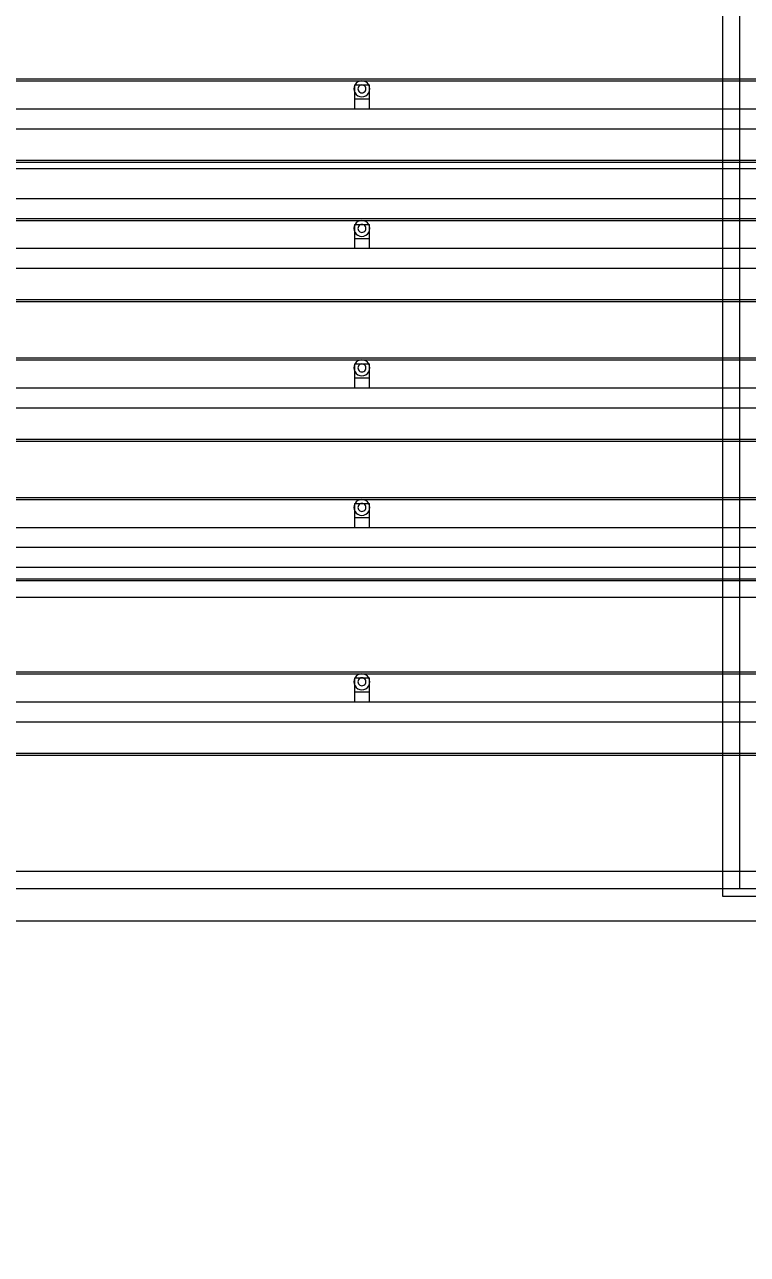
# Model space of a CAD drawing. Header units: millimetres. Extents: x -191664 to 191490, y -197311 to 10263.
# Drawn here: x 17988 to 19438, y -126269 to -123801 of the extents above; entities that cross this region are included whole.
import ezdxf

# ---------------------------------------------------------------- set-up
doc = ezdxf.new("R2010")
doc.units = ezdxf.units.MM
for name, color, linetype, lineweight in [('COTAS_O', 1, 'Continuous', 0), ('DET_secador_lateral', 7, 'Continuous', 0), ('R15_COTAS_TRANSPORTE_P', 1, 'Continuous', 0)]:
    doc.layers.add(name, color=color, linetype=linetype, lineweight=lineweight)
doc.dimstyles.new('PLANTA_20', dxfattribs={"dimtxt": 50, "dimasz": 30, "dimexe": 30, "dimexo": 16, "dimgap": 20, "dimtad": 1, "dimtih": 1, "dimtoh": 1, "dimdec": 1, "dimzin": 0, "dimdsep": 46, "dimcen": 0.09, "dimadec": 0, "dimazin": 0, "dimtfac": 1, "dimtdec": 4, "dimtofl": 0, "dimtmove": 0, "dimatfit": 3, "dimfxl": 1, "dimtolj": 1, "dimtzin": 0, "dimarcsym": 0})

# ---------------------------------------------------------------- blocks, each defined once
blk = doc.blocks.new('*D87')
at = {"layer": 'COTAS_O', "color": 0, "lineweight": -2, "transparency": 16777216}
for p, q in [((1104.7, -126216), (1104.7, -126730)), ((21104.7, -126216), (21104.7, -126730)), ((1134.7, -126700), (21074.7, -126700))]:
    blk.add_line(p, q, dxfattribs=at)
at = {"layer": 'COTAS_O', "color": 0, "transparency": 16777216}
for points in [[(1134.7, -126695), (1134.7, -126705), (1104.7, -126700)], [(21074.7, -126695), (21074.7, -126705), (21104.7, -126700)]]:
    blk.add_solid(points, dxfattribs=at)
at = {"layer": 'Defpoints', "color": 0, "transparency": 16777216}
for p in [(1104.7, -126200), (21104.7, -126200), (21104.7, -126700)]:
    blk.add_point(p, dxfattribs=at)
blk = doc.blocks.new('*D133')
at = {"layer": 'Defpoints', "color": 0, "transparency": 16777216}
for p in [(439.7, -194148), (217.9, -194406.1), (-500, -194490), (-500, -194490), (500, -194490)]:
    blk.add_point(p, dxfattribs=at)
at = {"layer": 'R15_COTAS_TRANSPORTE_P', "color": 0, "lineweight": -2, "transparency": 16777216}
blk.add_arc((-500, -194490), 722.8, 2.3783, 17.6217, dxfattribs=at)
at = {"layer": 'R15_COTAS_TRANSPORTE_P', "color": 0, "transparency": 16777216}
for points in [[(184.1, -194272.8), (193.6, -194269.6), (179.2, -194242.8)], [(227.1, -194459.9), (217.2, -194460.1), (222.8, -194490)]]:
    blk.add_solid(points, dxfattribs=at)

msp = doc.modelspace()

# ---------------------------------------------------------------- linework, layer by layer
at = {"layer": 'DET_secador_lateral', "color": 254, "true_color": 0xd8e0dc}
for p, q in [((19423.05, -125535), (19423.05, -123265)), ((17786.38, -125535), (19423.05, -125535))]:
    msp.add_line(p, q, dxfattribs=at)
at = {"layer": 'DET_secador_lateral', "color": 251, "true_color": 0x536a64}
for p, q in [((19388.05, -123300), (19388.05, -125550)), ((1104.71, -124090), (21104.71, -124090)), ((1104.71, -124150), (21104.71, -124150)), ((1104.71, -124890), (21104.71, -124890)), ((1104.71, -124950), (21104.71, -124950)), ((1104.71, -125500), (21104.71, -125500)), ((19388.05, -125550), (19488.05, -125550)), ((1104.71, -125600), (21104.71, -125600))]:
    msp.add_line(p, q, dxfattribs=at)
at = {"layer": 'DET_secador_lateral', "color": 8, "true_color": 0x727f77}
for p, q in [((1554.71, -123910), (20654.71, -123910)), ((1554.71, -123914), (20654.71, -123914)), ((1554.71, -124190), (20654.71, -124190)), ((1554.71, -124194), (20654.71, -124194)), ((1554.71, -124470), (20654.71, -124470)), ((1554.71, -124474), (20654.71, -124474)), ((1554.71, -124750), (20654.71, -124750)), ((1554.71, -124754), (20654.71, -124754)), ((1554.71, -125100), (20654.71, -125100)), ((1554.71, -125104), (20654.71, -125104))]:
    msp.add_line(p, q, dxfattribs=at)
at = {"layer": 'DET_secador_lateral', "color": 253, "true_color": 0xa4b0b5}
for p, q in [((18649.26, -123925.86), (18648.71, -123930)), ((18650.86, -123922), (18649.26, -123925.86)), ((18653.4, -123918.69), (18650.86, -123922)), ((18656.71, -123916.14), (18653.4, -123918.69)), ((18660.57, -123914.55), (18656.71, -123916.14)), ((18659.06, -123924.34), (18657.78, -123926)), ((18660.71, -123923.07), (18659.06, -123924.34)), ((18664.71, -123914), (18660.57, -123914.55)), ((18662.64, -123922.27), (18660.71, -123923.07)), ((18664.71, -123922), (18662.64, -123922.27)), ((18668.85, -123914.55), (18664.71, -123914)), ((18666.78, -123922.27), (18664.71, -123922)), ((18668.71, -123923.07), (18666.78, -123922.27)), ((18670.37, -123924.34), (18668.71, -123923.07)), ((18672.71, -123916.14), (18668.85, -123914.55)), ((18671.64, -123926), (18670.37, -123924.34)), ((18676.03, -123918.69), (18672.71, -123916.14)), ((18678.57, -123922), (18676.03, -123918.69)), ((18680.17, -123925.86), (18678.57, -123922)), ((18680.71, -123930), (18680.17, -123925.86)), ((18648.71, -123930), (18649.26, -123934.14)), ((18649.26, -123934.14), (18650.86, -123938)), ((18650.86, -123938), (18653.4, -123941.31)), ((18653.4, -123941.31), (18656.71, -123943.86)), ((18656.98, -123927.93), (18656.71, -123930)), ((18656.71, -123930), (18656.98, -123932.07)), ((18656.71, -123943.86), (18660.57, -123945.45)), ((18657.78, -123926), (18656.98, -123927.93)), ((18656.98, -123932.07), (18657.78, -123934)), ((18657.78, -123934), (18659.06, -123935.66)), ((18659.06, -123935.66), (18660.71, -123936.93)), ((18660.57, -123945.45), (18664.71, -123946)), ((18660.71, -123936.93), (18662.64, -123937.73)), ((18662.64, -123937.73), (18664.71, -123938)), ((18664.71, -123938), (18666.78, -123937.73)), ((18664.71, -123946), (18668.85, -123945.45)), ((18666.78, -123937.73), (18668.71, -123936.93)), ((18668.71, -123936.93), (18670.37, -123935.66)), ((18668.85, -123945.45), (18672.71, -123943.86)), ((18670.37, -123935.66), (18671.64, -123934)), ((18672.44, -123927.93), (18671.64, -123926)), ((18671.64, -123934), (18672.44, -123932.07)), ((18672.71, -123930), (18672.44, -123927.93)), ((18672.44, -123932.07), (18672.71, -123930)), ((18672.71, -123943.86), (18676.03, -123941.31)), ((18676.03, -123941.31), (18678.57, -123938)), ((18678.57, -123938), (18680.17, -123934.14)), ((18680.17, -123934.14), (18680.71, -123930)), ((18656.71, -124196.14), (18653.4, -124198.69)), ((18660.57, -124194.55), (18656.71, -124196.14)), ((18664.71, -124194), (18660.57, -124194.55)), ((18668.85, -124194.55), (18664.71, -124194)), ((18672.71, -124196.14), (18668.85, -124194.55)), ((18676.03, -124198.69), (18672.71, -124196.14)), ((18649.26, -124205.86), (18648.71, -124210)), ((18648.71, -124210), (18649.26, -124214.14)), ((18650.86, -124202), (18649.26, -124205.86)), ((18649.26, -124214.14), (18650.86, -124218)), ((18653.4, -124198.69), (18650.86, -124202)), ((18650.86, -124218), (18653.4, -124221.31)), ((18653.4, -124221.31), (18656.71, -124223.86)), ((18656.98, -124207.93), (18656.71, -124210)), ((18656.71, -124210), (18656.98, -124212.07)), ((18657.78, -124206), (18656.98, -124207.93)), ((18656.98, -124212.07), (18657.78, -124214)), ((18659.06, -124204.34), (18657.78, -124206)), ((18657.78, -124214), (18659.06, -124215.66)), ((18660.71, -124203.07), (18659.06, -124204.34)), ((18659.06, -124215.66), (18660.71, -124216.93)), ((18662.64, -124202.27), (18660.71, -124203.07)), ((18660.71, -124216.93), (18662.64, -124217.73)), ((18664.71, -124202), (18662.64, -124202.27)), ((18662.64, -124217.73), (18664.71, -124218)), ((18666.78, -124202.27), (18664.71, -124202)), ((18664.71, -124218), (18666.78, -124217.73)), ((18668.71, -124203.07), (18666.78, -124202.27)), ((18666.78, -124217.73), (18668.71, -124216.93)), ((18670.37, -124204.34), (18668.71, -124203.07)), ((18668.71, -124216.93), (18670.37, -124215.66)), ((18671.64, -124206), (18670.37, -124204.34)), ((18670.37, -124215.66), (18671.64, -124214)), ((18672.44, -124207.93), (18671.64, -124206)), ((18671.64, -124214), (18672.44, -124212.07)), ((18672.71, -124210), (18672.44, -124207.93)), ((18672.44, -124212.07), (18672.71, -124210)), ((18672.71, -124223.86), (18676.03, -124221.31)), ((18678.57, -124202), (18676.03, -124198.69)), ((18676.03, -124221.31), (18678.57, -124218)), ((18680.17, -124205.86), (18678.57, -124202)), ((18678.57, -124218), (18680.17, -124214.14)), ((18680.71, -124210), (18680.17, -124205.86)), ((18680.17, -124214.14), (18680.71, -124210)), ((18656.71, -124223.86), (18660.57, -124225.45)), ((18660.57, -124225.45), (18664.71, -124226)), ((18664.71, -124226), (18668.85, -124225.45)), ((18668.85, -124225.45), (18672.71, -124223.86)), ((18649.26, -124485.86), (18648.71, -124490)), ((18648.71, -124490), (18649.26, -124494.14)), ((18650.86, -124482), (18649.26, -124485.86)), ((18653.4, -124478.69), (18650.86, -124482)), ((18656.71, -124476.14), (18653.4, -124478.69)), ((18660.57, -124474.55), (18656.71, -124476.14)), ((18656.98, -124487.93), (18656.71, -124490)), ((18656.71, -124490), (18656.98, -124492.07)), ((18657.78, -124486), (18656.98, -124487.93)), ((18656.98, -124492.07), (18657.78, -124494)), ((18659.06, -124484.34), (18657.78, -124486)), ((18660.71, -124483.07), (18659.06, -124484.34)), ((18664.71, -124474), (18660.57, -124474.55)), ((18662.64, -124482.27), (18660.71, -124483.07)), ((18664.71, -124482), (18662.64, -124482.27)), ((18668.85, -124474.55), (18664.71, -124474)), ((18666.78, -124482.27), (18664.71, -124482)), ((18668.71, -124483.07), (18666.78, -124482.27)), ((18670.37, -124484.34), (18668.71, -124483.07)), ((18672.71, -124476.14), (18668.85, -124474.55)), ((18671.64, -124486), (18670.37, -124484.34)), ((18672.44, -124487.93), (18671.64, -124486)), ((18671.64, -124494), (18672.44, -124492.07)), ((18672.71, -124490), (18672.44, -124487.93)), ((18672.44, -124492.07), (18672.71, -124490)), ((18676.03, -124478.69), (18672.71, -124476.14)), ((18678.57, -124482), (18676.03, -124478.69)), ((18680.17, -124485.86), (18678.57, -124482)), ((18680.71, -124490), (18680.17, -124485.86)), ((18680.17, -124494.14), (18680.71, -124490)), ((18649.26, -124494.14), (18650.86, -124498)), ((18650.86, -124498), (18653.4, -124501.31)), ((18653.4, -124501.31), (18656.71, -124503.86)), ((18656.71, -124503.86), (18660.57, -124505.45)), ((18657.78, -124494), (18659.06, -124495.66)), ((18659.06, -124495.66), (18660.71, -124496.93)), ((18660.57, -124505.45), (18664.71, -124506)), ((18660.71, -124496.93), (18662.64, -124497.73)), ((18662.64, -124497.73), (18664.71, -124498)), ((18664.71, -124498), (18666.78, -124497.73)), ((18664.71, -124506), (18668.85, -124505.45)), ((18666.78, -124497.73), (18668.71, -124496.93)), ((18668.71, -124496.93), (18670.37, -124495.66)), ((18668.85, -124505.45), (18672.71, -124503.86)), ((18670.37, -124495.66), (18671.64, -124494)), ((18672.71, -124503.86), (18676.03, -124501.31)), ((18676.03, -124501.31), (18678.57, -124498)), ((18678.57, -124498), (18680.17, -124494.14)), ((18650.86, -124762), (18649.26, -124765.86)), ((18653.4, -124758.69), (18650.86, -124762)), ((18656.71, -124756.14), (18653.4, -124758.69)), ((18660.57, -124754.55), (18656.71, -124756.14)), ((18659.06, -124764.34), (18657.78, -124766)), ((18660.71, -124763.07), (18659.06, -124764.34)), ((18664.71, -124754), (18660.57, -124754.55)), ((18662.64, -124762.27), (18660.71, -124763.07)), ((18664.71, -124762), (18662.64, -124762.27)), ((18668.85, -124754.55), (18664.71, -124754)), ((18666.78, -124762.27), (18664.71, -124762)), ((18668.71, -124763.07), (18666.78, -124762.27)), ((18670.37, -124764.34), (18668.71, -124763.07)), ((18672.71, -124756.14), (18668.85, -124754.55)), ((18671.64, -124766), (18670.37, -124764.34)), ((18676.03, -124758.69), (18672.71, -124756.14)), ((18678.57, -124762), (18676.03, -124758.69)), ((18680.17, -124765.86), (18678.57, -124762)), ((18649.26, -124765.86), (18648.71, -124770)), ((18648.71, -124770), (18649.26, -124774.14)), ((18649.26, -124774.14), (18650.86, -124778)), ((18650.86, -124778), (18653.4, -124781.31)), ((18653.4, -124781.31), (18656.71, -124783.86)), ((18656.98, -124767.93), (18656.71, -124770)), ((18656.71, -124770), (18656.98, -124772.07)), ((18656.71, -124783.86), (18660.57, -124785.45)), ((18657.78, -124766), (18656.98, -124767.93)), ((18656.98, -124772.07), (18657.78, -124774)), ((18657.78, -124774), (18659.06, -124775.66)), ((18659.06, -124775.66), (18660.71, -124776.93)), ((18660.57, -124785.45), (18664.71, -124786)), ((18660.71, -124776.93), (18662.64, -124777.73)), ((18662.64, -124777.73), (18664.71, -124778)), ((18664.71, -124778), (18666.78, -124777.73)), ((18664.71, -124786), (18668.85, -124785.45)), ((18666.78, -124777.73), (18668.71, -124776.93)), ((18668.71, -124776.93), (18670.37, -124775.66)), ((18668.85, -124785.45), (18672.71, -124783.86)), ((18670.37, -124775.66), (18671.64, -124774)), ((18672.44, -124767.93), (18671.64, -124766)), ((18671.64, -124774), (18672.44, -124772.07)), ((18672.71, -124770), (18672.44, -124767.93)), ((18672.44, -124772.07), (18672.71, -124770)), ((18672.71, -124783.86), (18676.03, -124781.31)), ((18676.03, -124781.31), (18678.57, -124778)), ((18678.57, -124778), (18680.17, -124774.14)), ((18680.71, -124770), (18680.17, -124765.86)), ((18680.17, -124774.14), (18680.71, -124770)), ((18653.4, -125108.69), (18650.86, -125112)), ((18656.71, -125106.14), (18653.4, -125108.69)), ((18660.57, -125104.55), (18656.71, -125106.14)), ((18664.71, -125104), (18660.57, -125104.55)), ((18668.85, -125104.55), (18664.71, -125104)), ((18672.71, -125106.14), (18668.85, -125104.55)), ((18676.03, -125108.69), (18672.71, -125106.14)), ((18678.57, -125112), (18676.03, -125108.69)), ((18649.26, -125115.86), (18648.71, -125120)), ((18648.71, -125120), (18649.26, -125124.14)), ((18650.86, -125112), (18649.26, -125115.86)), ((18649.26, -125124.14), (18650.86, -125128)), ((18650.86, -125128), (18653.4, -125131.31)), ((18653.4, -125131.31), (18656.71, -125133.86)), ((18656.98, -125117.93), (18656.71, -125120)), ((18656.71, -125120), (18656.98, -125122.07)), ((18656.71, -125133.86), (18660.57, -125135.45)), ((18657.78, -125116), (18656.98, -125117.93)), ((18656.98, -125122.07), (18657.78, -125124)), ((18659.06, -125114.34), (18657.78, -125116)), ((18657.78, -125124), (18659.06, -125125.66)), ((18660.71, -125113.07), (18659.06, -125114.34)), ((18659.06, -125125.66), (18660.71, -125126.93)), ((18662.64, -125112.27), (18660.71, -125113.07)), ((18660.71, -125126.93), (18662.64, -125127.73)), ((18664.71, -125112), (18662.64, -125112.27)), ((18662.64, -125127.73), (18664.71, -125128)), ((18666.78, -125112.27), (18664.71, -125112)), ((18664.71, -125128), (18666.78, -125127.73)), ((18668.71, -125113.07), (18666.78, -125112.27)), ((18666.78, -125127.73), (18668.71, -125126.93)), ((18670.37, -125114.34), (18668.71, -125113.07)), ((18668.71, -125126.93), (18670.37, -125125.66)), ((18668.85, -125135.45), (18672.71, -125133.86)), ((18671.64, -125116), (18670.37, -125114.34)), ((18670.37, -125125.66), (18671.64, -125124)), ((18672.44, -125117.93), (18671.64, -125116)), ((18671.64, -125124), (18672.44, -125122.07)), ((18672.71, -125120), (18672.44, -125117.93)), ((18672.44, -125122.07), (18672.71, -125120)), ((18672.71, -125133.86), (18676.03, -125131.31)), ((18676.03, -125131.31), (18678.57, -125128)), ((18680.17, -125115.86), (18678.57, -125112)), ((18678.57, -125128), (18680.17, -125124.14)), ((18680.71, -125120), (18680.17, -125115.86)), ((18680.17, -125124.14), (18680.71, -125120)), ((18660.57, -125135.45), (18664.71, -125136)), ((18664.71, -125136), (18668.85, -125135.45))]:
    msp.add_line(p, q, dxfattribs=at)
at = {"layer": 'DET_secador_lateral', "color": 8, "true_color": 0x617680}
for p, q in [((18649.71, -123922), (18679.71, -123922)), ((18649.71, -123922), (18649.71, -123950)), ((18679.71, -123950), (18679.71, -123922)), ((18649.71, -123950), (18679.71, -123950)), ((18649.71, -123950), (18649.71, -123970)), ((18679.71, -123970), (18679.71, -123950)), ((1454.71, -123970), (20754.71, -123970)), ((18649.71, -123970), (18679.71, -123970)), ((1454.71, -124010), (20754.71, -124010)), ((18649.71, -124202), (18679.71, -124202)), ((18649.71, -124202), (18649.71, -124230)), ((18679.71, -124230), (18679.71, -124202)), ((18649.71, -124230), (18679.71, -124230)), ((18649.71, -124230), (18649.71, -124250)), ((18679.71, -124250), (18679.71, -124230)), ((1454.71, -124250), (20754.71, -124250)), ((18649.71, -124250), (18679.71, -124250)), ((1454.71, -124290), (20754.71, -124290)), ((18649.71, -124482), (18679.71, -124482)), ((18649.71, -124482), (18649.71, -124510)), ((18679.71, -124510), (18679.71, -124482)), ((18649.71, -124510), (18679.71, -124510)), ((18649.71, -124510), (18649.71, -124530)), ((18679.71, -124530), (18679.71, -124510)), ((1454.71, -124530), (20754.71, -124530)), ((18649.71, -124530), (18679.71, -124530)), ((1454.71, -124570), (20754.71, -124570)), ((18649.71, -124762), (18679.71, -124762)), ((18649.71, -124762), (18649.71, -124790)), ((18679.71, -124790), (18679.71, -124762)), ((1454.71, -124810), (20754.71, -124810)), ((18649.71, -124790), (18679.71, -124790)), ((18649.71, -124790), (18649.71, -124810)), ((18649.71, -124810), (18679.71, -124810)), ((18679.71, -124810), (18679.71, -124790)), ((1454.71, -124850), (20754.71, -124850)), ((18649.71, -125112), (18679.71, -125112)), ((18649.71, -125112), (18649.71, -125140)), ((18679.71, -125140), (18679.71, -125112)), ((1454.71, -125160), (20754.71, -125160)), ((18649.71, -125140), (18679.71, -125140)), ((18649.71, -125140), (18649.71, -125160)), ((18649.71, -125160), (18679.71, -125160)), ((18679.71, -125160), (18679.71, -125140)), ((1454.71, -125200), (20754.71, -125200))]:
    msp.add_line(p, q, dxfattribs=at)
at = {"layer": 'DET_secador_lateral', "color": 251, "true_color": 0x66766c}
for p, q in [((1554.71, -124073), (20654.71, -124073)), ((1554.71, -124077), (20654.71, -124077)), ((1554.71, -124353), (20654.71, -124353)), ((1554.71, -124357), (20654.71, -124357)), ((1554.71, -124633), (20654.71, -124633)), ((1554.71, -124637), (20654.71, -124637)), ((1554.71, -124913), (20654.71, -124913)), ((1554.71, -124917), (20654.71, -124917)), ((1554.71, -125263), (20654.71, -125263)), ((1554.71, -125267), (20654.71, -125267))]:
    msp.add_line(p, q, dxfattribs=at)
at = {"layer": 'DET_secador_lateral', "color": 9, "true_color": 0xb8c6c1}
for p, q in [((1104.71, -125535), (20854.71, -125535)), ((1104.71, -125600), (20854.71, -125600))]:
    msp.add_line(p, q, dxfattribs=at)

# ---------------------------------------------------------------- dimensions: what is measured, and where the dimension line sits
at = {"layer": 'COTAS_O'}
dim = msp.add_aligned_dim(p1=(1104.71, -126200), p2=(21104.71, -126200), distance=-500, text='<> O', dimstyle='PLANTA_20', dxfattribs=at)
dim.commit()
dim.dimension.update_dxf_attribs({"geometry": '*D87', "text_midpoint": (11104.71, -126700)})
at = {"layer": 'R15_COTAS_TRANSPORTE_P'}
dim = msp.add_angular_dim_2l(base=(217.89, -194406.09), line1=((-500, -194490), (500, -194490)), line2=((-500, -194490), (439.69, -194147.98)), dimstyle='PLANTA_20', dxfattribs=at)
dim.commit()
dim.dimension.update_dxf_attribs({"geometry": '*D133', "text_midpoint": (191490.46, -33543.69)})

doc.saveas('drawing.dxf')
